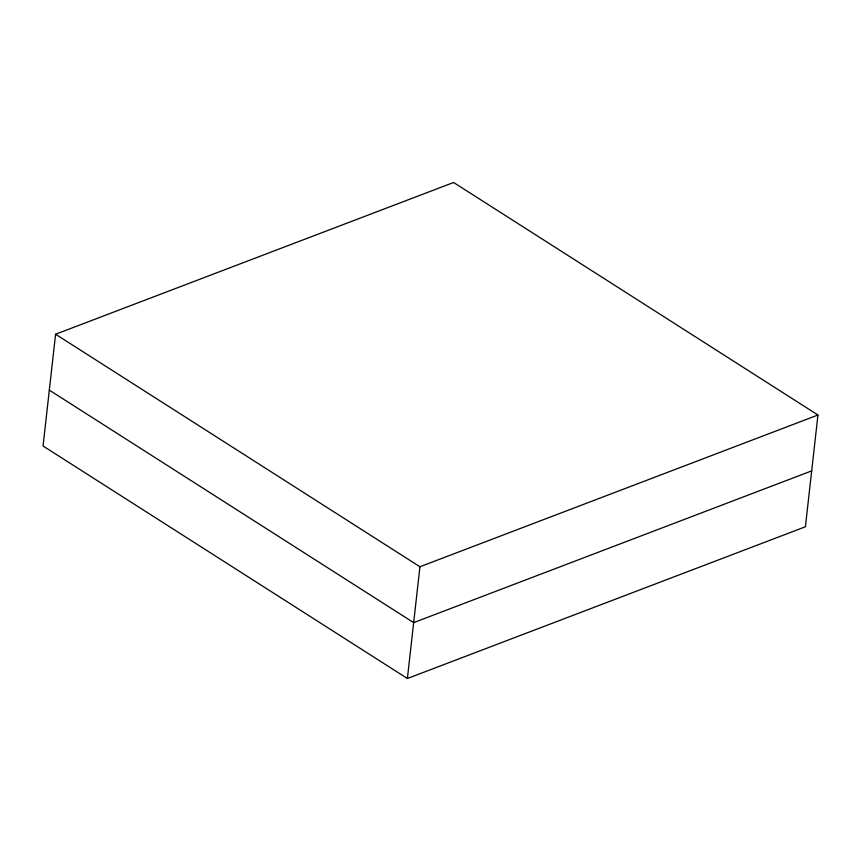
<?xml version="1.0" encoding="UTF-8"?>
<svg xmlns="http://www.w3.org/2000/svg" width="861" height="861" viewBox="0 0 861 861"><rect width="100%" height="100%" fill="white"/><g stroke="black" fill="none" stroke-linecap="round" stroke-linejoin="round"><path stroke-width="1.29" d="M55.588 334.24L43.05 445.987L407.393 678.511L805.412 526.76L817.95 415.013L453.607 182.489L55.588 334.24L419.931 566.753L817.95 415.013M407.393 678.511L419.931 566.753M811.686 470.881L413.657 622.632L49.314 390.119"/></g></svg>
